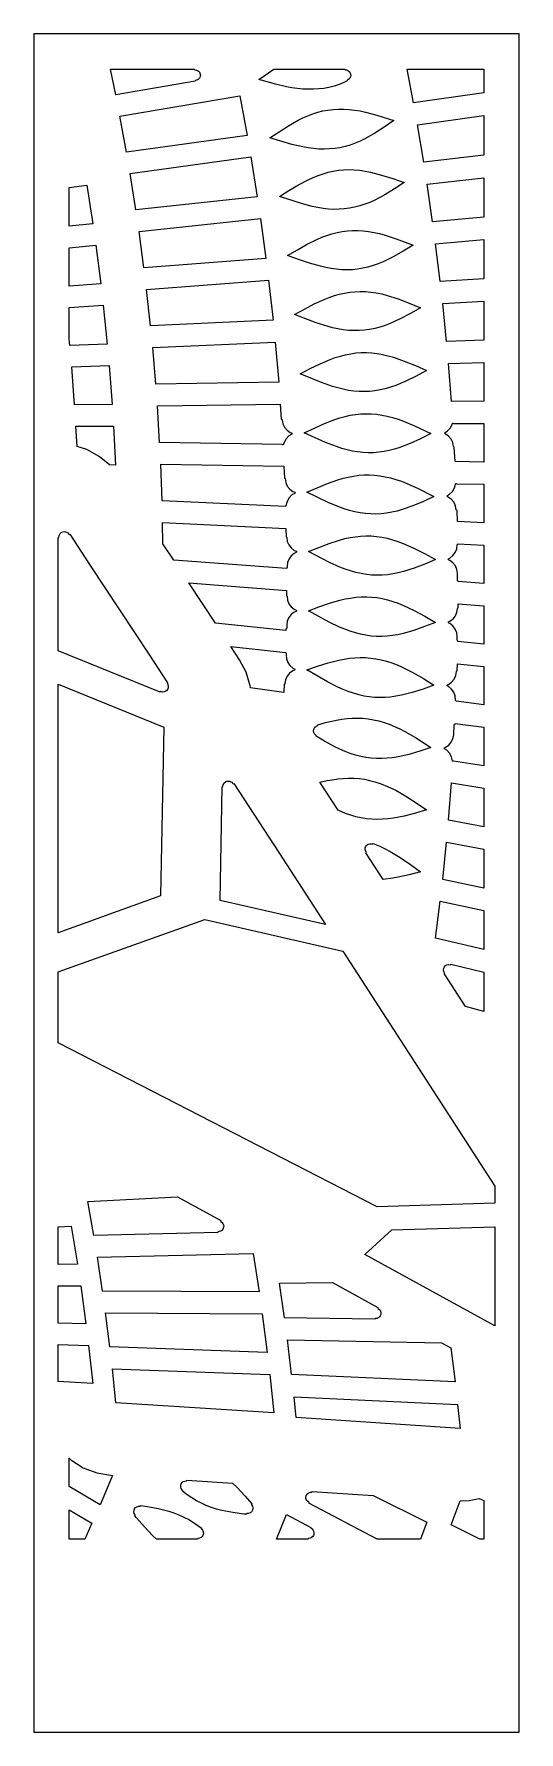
# Model space of a CAD drawing. Extents: x 0 to 400, y 0 to 1400.
import ezdxf

# ---------------------------------------------------------------- set-up
doc = ezdxf.new("R2010")
doc.units = 0
doc.layers.add('CUT', color=1, linetype='CONTINUOUS')
doc.layers.add('OUTLINE', color=7, linetype='CONTINUOUS')

msp = doc.modelspace()

# ---------------------------------------------------------------- linework, layer by layer
at = {"layer": 'CUT'}
for points in [[(134.78, 1362.07), (133.31, 1361.56), (133.07, 1361.18), (133.07, 1360.97), (67.39, 1349.73), (63, 1371), (132.2, 1371), (132.36, 1370.59), (132.55, 1370.45), (134.08, 1370.21), (134.89, 1369.87), (135.62, 1369.39), (136.48, 1368.41), (136.88, 1367.63), (137.13, 1366.8), (137.2, 1365.94), (137.1, 1365.08), (136.83, 1364.24), (136.41, 1363.48), (135.52, 1362.54)], [(261.18, 1366.09), (261.02, 1364.82), (260.5, 1363.65), (259.67, 1362.68), (258.45, 1361.88), (258.33, 1361.68), (258.36, 1361.23), (255.66, 1360), (251.58, 1358.39), (247.45, 1357.05), (243.28, 1355.97), (239.05, 1355.17), (234.78, 1354.64), (230.46, 1354.37), (226.09, 1354.36), (221.68, 1354.59), (212.75, 1355.71), (208.24, 1356.54), (199.14, 1358.62), (185.4, 1362.32), (197.84, 1371), (256.18, 1371), (256.34, 1370.59), (256.53, 1370.45), (257.62, 1370.32), (258.44, 1370.07), (259.2, 1369.68), (259.86, 1369.14), (260.41, 1368.49), (260.82, 1367.74), (261.08, 1366.93)], [(371, 1351.48), (312.97, 1343.12), (307.65, 1371), (371, 1371)], [(175.81, 1316.35), (76.3, 1302.45), (70.82, 1332.25), (169.74, 1348.97)], [(282.73, 1333.16), (296.79, 1328.72), (288.91, 1323.24), (280.99, 1318.12), (272.96, 1313.6), (268.91, 1311.64), (264.82, 1309.91), (260.69, 1308.43), (256.51, 1307.2), (252.3, 1306.25), (248.05, 1305.57), (243.75, 1305.16), (239.41, 1305.01), (235.04, 1305.13), (230.62, 1305.49), (226.17, 1306.07), (221.7, 1306.86), (212.66, 1308.94), (194.43, 1314.26), (202.16, 1319.41), (209.94, 1324.35), (217.82, 1328.81), (221.81, 1330.8), (225.84, 1332.58), (229.91, 1334.13), (234.03, 1335.45), (238.2, 1336.51), (242.43, 1337.3), (246.71, 1337.82), (251.04, 1338.07), (255.43, 1338.06), (259.87, 1337.79), (264.36, 1337.27), (268.89, 1336.53), (273.47, 1335.57)], [(371, 1300.03), (321.4, 1294.28), (316.21, 1325.06), (371, 1332.83)], [(184.17, 1265.77), (84.07, 1254.91), (79.31, 1284.87), (178.89, 1298.56)], [(286.69, 1283.71), (295.96, 1280.76), (305.3, 1277.45), (297.28, 1272.2), (289.22, 1267.31), (281.07, 1263.02), (276.95, 1261.18), (272.81, 1259.57), (268.63, 1258.21), (264.42, 1257.1), (260.18, 1256.27), (255.9, 1255.71), (251.58, 1255.42), (247.23, 1255.41), (242.84, 1255.65), (238.43, 1256.13), (233.98, 1256.84), (229.51, 1257.76), (220.51, 1260.1), (202.35, 1265.95), (210.23, 1270.87), (218.14, 1275.59), (226.14, 1279.82), (230.19, 1281.69), (234.27, 1283.35), (238.39, 1284.79), (242.55, 1285.99), (246.76, 1286.92), (251.01, 1287.6), (255.32, 1288), (259.66, 1288.13), (264.07, 1287.98), (268.51, 1287.58), (273, 1286.94), (277.53, 1286.06)], [(29, 1273.47), (43.54, 1275.42), (48.48, 1243.59), (29, 1241.57)], [(328.76, 1245.21), (324.25, 1276.13), (371, 1281.45), (371, 1248.94)], [(191.3, 1214.95), (90.7, 1207.16), (86.66, 1237.24), (186.82, 1247.89)], [(289.54, 1234.15), (298.72, 1231.2), (312.62, 1225.95), (304.46, 1220.94), (296.26, 1216.28), (287.99, 1212.23), (283.82, 1210.51), (279.64, 1209.02), (275.42, 1207.77), (271.17, 1206.79), (266.9, 1206.08), (262.59, 1205.64), (258.26, 1205.48), (253.89, 1205.59), (249.51, 1205.96), (245.09, 1206.57), (240.65, 1207.41), (236.2, 1208.46), (227.22, 1211.05), (218.2, 1214.13), (209.17, 1217.42), (217.18, 1222.12), (225.22, 1226.6), (233.34, 1230.61), (237.43, 1232.35), (241.56, 1233.9), (245.73, 1235.22), (249.92, 1236.29), (254.17, 1237.11), (258.44, 1237.66), (262.77, 1237.94), (267.13, 1237.94), (271.54, 1237.67), (275.99, 1237.14), (280.47, 1236.37), (284.99, 1235.36)], [(29, 1192.18), (29, 1223.76), (50.98, 1225.99), (55.11, 1194.02)], [(331.21, 1226.99), (371, 1230.42), (371, 1198.15), (335.03, 1195.96)], [(92.87, 1189.42), (193.51, 1197), (197.19, 1163.95), (96.18, 1159.23)], [(60.46, 1144.28), (29.52, 1143.1), (29, 1148.57), (29, 1174.42), (57.16, 1176.35)], [(300.36, 1181.6), (309.52, 1178.11), (318.74, 1174.27), (310.44, 1169.5), (302.11, 1165.08), (293.73, 1161.27), (289.51, 1159.67), (285.28, 1158.3), (281.02, 1157.18), (276.74, 1156.32), (272.45, 1155.73), (268.12, 1155.42), (263.77, 1155.39), (259.41, 1155.62), (255.02, 1156.12), (250.6, 1156.86), (246.18, 1157.82), (241.73, 1158.99), (232.8, 1161.85), (214.86, 1168.73), (223, 1173.2), (231.16, 1177.44), (239.39, 1181.21), (243.54, 1182.84), (247.71, 1184.26), (251.91, 1185.46), (256.15, 1186.41), (260.42, 1187.11), (264.72, 1187.53), (269.06, 1187.69), (273.44, 1187.56), (277.84, 1187.17), (282.29, 1186.51), (286.76, 1185.61), (291.27, 1184.47)], [(337.08, 1177.69), (371, 1179.68), (371, 1147.61), (340.21, 1146.58)], [(201.83, 1112.82), (100.49, 1111.2), (97.91, 1141.45), (198.97, 1145.95)], [(305.39, 1130.31), (314.5, 1126.56), (323.64, 1122.46), (315.21, 1117.93), (306.76, 1113.75), (298.28, 1110.19), (294.01, 1108.72), (289.74, 1107.47), (285.45, 1106.47), (281.14, 1105.74), (276.82, 1105.28), (272.47, 1105.09), (268.12, 1105.18), (263.75, 1105.54), (259.36, 1106.16), (254.96, 1107.03), (250.55, 1108.12), (246.12, 1109.42), (237.24, 1112.53), (219.42, 1119.92), (227.68, 1124.15), (235.96, 1128.15), (244.3, 1131.68), (248.49, 1133.19), (252.71, 1134.49), (256.95, 1135.57), (261.21, 1136.4), (265.5, 1136.97), (269.83, 1137.27), (274.18, 1137.29), (278.56, 1137.04), (282.97, 1136.52), (287.4, 1135.74), (291.87, 1134.7), (296.36, 1133.44)], [(64.55, 1094.43), (33.52, 1094.26), (31.11, 1125.46), (62.07, 1126.57)], [(341.85, 1128.27), (371, 1129.18), (370.91, 1097.27), (344.29, 1097.1)], [(205.22, 1061.31), (204.99, 1061.34), (204.67, 1061.63), (103.64, 1063.09), (101.8, 1093.38), (203.16, 1094.79), (203.93, 1082.33), (204.32, 1082.22), (204.56, 1081.85), (205.17, 1078.66), (206.58, 1075.77), (208.66, 1073.34), (211.32, 1071.53), (212.6, 1071.02), (212.8, 1070.63), (212.78, 1070.4), (212.51, 1070.05), (210.2, 1068.69), (207.87, 1066.24), (206.29, 1063.25), (205.76, 1061.71), (205.64, 1061.51)], [(313.74, 1076.99), (327.33, 1070.56), (318.77, 1066.28), (310.21, 1062.36), (301.62, 1059.05), (297.31, 1057.69), (293, 1056.57), (288.68, 1055.7), (284.34, 1055.09), (280, 1054.76), (275.66, 1054.7), (271.29, 1054.91), (266.92, 1055.4), (262.54, 1056.14), (258.15, 1057.13), (253.75, 1058.35), (249.35, 1059.78), (240.53, 1063.14), (222.85, 1071.04), (231.22, 1075.02), (239.61, 1078.78), (248.05, 1082.06), (252.29, 1083.45), (256.54, 1084.63), (260.81, 1085.58), (265.11, 1086.28), (269.42, 1086.73), (273.76, 1086.91), (278.12, 1086.81), (282.5, 1086.43), (286.91, 1085.78), (291.34, 1084.87), (295.78, 1083.71), (300.25, 1082.32), (304.73, 1080.72)], [(371, 1078.86), (371, 1047.07), (347.27, 1047.57), (346.61, 1059.38), (346.22, 1059.48), (345.99, 1059.86), (345.37, 1063.13), (343.94, 1066.06), (341.82, 1068.52), (338.99, 1070.41), (338.75, 1070.79), (338.75, 1071.02), (338.85, 1071.23), (341.09, 1072.74), (343.24, 1075.11), (344.73, 1077.97), (344.98, 1078.67), (345.1, 1078.87), (345.52, 1079.06), (345.75, 1079.03), (346.06, 1078.76)], [(65.7, 1076.69), (67.35, 1044.53), (62.21, 1044.66), (53.86, 1051.67), (43.5, 1057.35), (35.57, 1059.83), (34.65, 1076.59)], [(207.32, 1010.68), (207.33, 1010.4), (105.63, 1014.97), (104.52, 1045.27), (206.1, 1043.58), (206.46, 1033.87), (206.85, 1033.76), (207.07, 1033.38), (207.61, 1030.17), (208.92, 1027.25), (210.95, 1024.77), (213.53, 1022.89), (215.18, 1022.21), (215.37, 1021.81), (215.24, 1021.39), (215.06, 1021.25), (212.77, 1019.96), (210.37, 1017.56), (208.71, 1014.62), (207.83, 1011), (207.69, 1010.82)], [(316.33, 1025.44), (329.78, 1018.64), (321.11, 1014.61), (312.44, 1010.94), (303.76, 1007.88), (299.42, 1006.65), (295.07, 1005.66), (290.72, 1004.91), (286.37, 1004.43), (282.01, 1004.22), (277.65, 1004.29), (273.29, 1004.63), (268.92, 1005.24), (264.55, 1006.11), (260.17, 1007.22), (255.8, 1008.57), (251.42, 1010.12), (242.66, 1013.73), (225.14, 1022.13), (233.62, 1025.86), (242.11, 1029.37), (250.64, 1032.41), (254.91, 1033.67), (259.2, 1034.72), (263.51, 1035.55), (267.83, 1036.13), (272.16, 1036.45), (276.51, 1036.5), (280.88, 1036.28), (285.26, 1035.77), (289.65, 1035), (294.07, 1033.96), (298.49, 1032.67), (302.94, 1031.16), (307.39, 1029.43)], [(371, 1028.69), (371, 996.98), (349.15, 998.03), (348.85, 1007.07), (348.46, 1007.19), (348.23, 1007.57), (347.7, 1010.81), (346.37, 1013.76), (344.32, 1016.26), (341.69, 1018.14), (340.77, 1018.53), (340.57, 1018.93), (340.6, 1019.15), (340.88, 1019.5), (342.67, 1020.48), (345.1, 1022.87), (346.8, 1025.84), (347.53, 1028.86), (347.64, 1029.08), (348.06, 1029.32), (348.44, 1029.21)], [(208.57, 959.65), (208.19, 959.52), (208.19, 959.21), (115.31, 966.21), (106.33, 979.75), (106.06, 997.15), (207.78, 992.36), (207.87, 985.4), (208.25, 985.27), (208.47, 984.89), (208.92, 981.68), (210.17, 978.74), (212.13, 976.21), (214.65, 974.26), (216.42, 973.48), (216.6, 973.06), (216.44, 972.64), (214.65, 971.78), (212.19, 969.77), (210.31, 967.22), (209.15, 964.26), (208.77, 961.07), (208.78, 960.05)], [(29.09, 987.41), (29.51, 987.5), (45.69, 962.62), (95.28, 887.84), (110.25, 865.07), (110.09, 864.92), (109.99, 864.48), (110.46, 863.5), (110.71, 862.67), (110.79, 861.83), (110.7, 860.97), (110.45, 860.15), (110.05, 859.4), (109.5, 858.73), (108.84, 858.19), (108.09, 857.78), (107.26, 857.53), (105.99, 857.46), (104.48, 857.81), (104.07, 857.62), (103.96, 857.43), (20, 891.52), (20, 984.67), (20.41, 984.83), (20.55, 985.02), (20.69, 986.13), (20.93, 986.96), (21.61, 988.08), (22.57, 988.94), (23.75, 989.48), (25.03, 989.67), (25.9, 989.58), (26.73, 989.32), (27.82, 988.64), (28.71, 987.64)], [(331.02, 966.73), (322.23, 962.96), (313.46, 959.54), (304.7, 956.74), (300.32, 955.64), (295.94, 954.78), (291.56, 954.16), (287.19, 953.8), (282.82, 953.72), (278.45, 953.91), (274.09, 954.38), (269.73, 955.11), (265.38, 956.11), (261.02, 957.35), (256.67, 958.82), (252.32, 960.49), (243.64, 964.34), (226.28, 973.23), (234.86, 976.71), (243.45, 979.97), (252.06, 982.76), (256.38, 983.89), (260.7, 984.82), (265.03, 985.52), (269.37, 985.98), (273.72, 986.17), (278.07, 986.1), (282.44, 985.75), (286.82, 985.12), (291.21, 984.22), (295.6, 983.06), (300.01, 981.64), (304.42, 980), (313.27, 976.1), (322.13, 971.59)], [(348.98, 978.87), (349.19, 979.25), (349.56, 979.38), (349.56, 979.69), (371, 978.61), (371, 946.94), (349.91, 948.53), (349.91, 948.73), (349.52, 948.86), (349.38, 949.03), (349.3, 949.32), (349.23, 955.29), (348.77, 958.54), (347.49, 961.51), (345.49, 964.06), (342.89, 966), (341.8, 966.49), (341.62, 966.91), (341.79, 967.34), (342.95, 967.89), (345.47, 969.89), (347.38, 972.47), (348.57, 975.45)], [(127.76, 947.43), (208.19, 941.19), (208.14, 937.01), (208.52, 936.87), (208.73, 936.48), (209.11, 933.25), (210.28, 930.27), (212.17, 927.7), (214.65, 925.7), (216.34, 924.88), (216.47, 924.69), (216.46, 924.24), (216.14, 923.92), (214.59, 923.26), (212.07, 921.31), (210.13, 918.8), (208.89, 915.87), (208.44, 912.68), (208.41, 910.19), (208.22, 909.77), (207.8, 909.6), (207.78, 908.11), (149.73, 914.25)], [(300.01, 904.72), (295.6, 903.98), (291.21, 903.49), (286.82, 903.26), (282.44, 903.3), (278.07, 903.62), (273.72, 904.21), (269.37, 905.07), (265.03, 906.19), (260.7, 907.55), (256.38, 909.14), (252.06, 910.93), (243.45, 915.03), (226.28, 924.4), (234.95, 927.63), (243.64, 930.64), (252.32, 933.16), (256.67, 934.17), (261.02, 934.97), (265.38, 935.55), (269.73, 935.88), (274.09, 935.95), (278.45, 935.74), (282.82, 935.27), (287.19, 934.52), (291.56, 933.49), (295.94, 932.21), (300.32, 930.67), (304.7, 928.9), (313.46, 924.76), (322.23, 920), (331.02, 914.89), (322.13, 911.38), (313.27, 908.23), (304.42, 905.69)], [(371, 928.57), (371, 896.9), (349.56, 899.1), (349.57, 899.73), (349.15, 899.91), (348.97, 900.34), (349, 903.09), (348.6, 906.33), (347.4, 909.32), (345.48, 911.91), (342.94, 913.9), (341.88, 914.41), (341.71, 914.84), (341.89, 915.26), (343, 915.76), (345.57, 917.7), (347.55, 920.24), (348.81, 923.21), (349.27, 926.45), (349.49, 926.84), (349.87, 926.96), (349.91, 930.21)], [(206.74, 864.03), (206.35, 863.91), (206.1, 857.14), (178.46, 860.91), (178.3, 862.56), (174.97, 873.77), (169.53, 884.12), (162.39, 894.99), (207.33, 890.13), (207.32, 889.91), (207.7, 889.76), (207.9, 889.37), (207.86, 888.11), (208.16, 884.9), (209.26, 881.92), (211.07, 879.31), (213.49, 877.25), (215.12, 876.41), (215.28, 875.99), (215.23, 875.76), (214.9, 875.45), (213.37, 874.85), (210.81, 872.97), (208.81, 870.49), (207.5, 867.59), (206.97, 864.41)], [(312.44, 873.52), (321.11, 868.52), (329.78, 863.17), (320.81, 859.93), (311.85, 857.04), (302.94, 854.76), (298.49, 853.92), (294.07, 853.31), (289.65, 852.94), (285.26, 852.84), (280.88, 853.01), (276.51, 853.45), (272.16, 854.17), (267.83, 855.15), (263.51, 856.39), (259.2, 857.88), (254.91, 859.59), (250.64, 861.5), (242.11, 865.84), (225.14, 875.68), (233.9, 878.65), (242.66, 881.4), (251.42, 883.67), (255.8, 884.55), (260.17, 885.23), (264.55, 885.67), (268.92, 885.88), (273.29, 885.82), (277.65, 885.49), (282.01, 884.89), (286.37, 884.02), (290.72, 882.87), (295.07, 881.45), (299.42, 879.8), (303.76, 877.9)], [(348.95, 874.79), (349.15, 880.82), (371, 878.53), (371, 846.81), (348.1, 849.79), (348.12, 850.31), (347.7, 850.49), (347.58, 850.69), (347.23, 854.21), (346.11, 857.23), (344.25, 859.85), (341.78, 861.91), (340.73, 862.44), (340.57, 862.87), (340.76, 863.29), (341.8, 863.73), (344.43, 865.61), (346.47, 868.11), (347.8, 871.06), (348.33, 874.29), (348.56, 874.67)], [(20, 658.91), (20, 864.05), (107.15, 828.37), (104.47, 689.48)], [(230.66, 826.57), (230.94, 827.38), (231.62, 828.44), (232.59, 829.27), (233.98, 829.9), (234.19, 830.3), (234.16, 830.53), (240.53, 832.32), (249.35, 834.33), (253.75, 835.08), (258.15, 835.63), (262.54, 835.95), (266.92, 836.02), (271.29, 835.84), (275.66, 835.39), (280, 834.66), (284.34, 833.66), (288.68, 832.39), (293, 830.86), (297.31, 829.08), (301.62, 827.07), (305.92, 824.85), (314.49, 819.89), (327.33, 811.62), (318.26, 808.65), (309.23, 806.02), (300.25, 804.01), (295.78, 803.29), (291.34, 802.82), (286.91, 802.58), (282.5, 802.61), (278.12, 802.9), (273.76, 803.47), (269.42, 804.31), (265.11, 805.41), (260.81, 806.77), (256.54, 808.38), (252.29, 810.21), (248.05, 812.24), (239.61, 816.81), (232.76, 821.02), (232.84, 821.46), (232.75, 821.68), (231.66, 822.62), (231.16, 823.3), (230.79, 824.07), (230.55, 825.32)], [(347.24, 831.06), (347.27, 831.56), (371, 828.43), (371, 796.64), (345.94, 800.58), (345.47, 800.45), (345.24, 800.53), (345.06, 800.7), (344.32, 804.05), (342.73, 807.09), (340.35, 809.58), (338.48, 810.73), (338.35, 811.16), (338.56, 811.55), (339.39, 811.89), (342.05, 813.72), (344.14, 816.16), (345.54, 819.07), (346.14, 822.27), (346.61, 830.49), (346.81, 830.91)], [(164.37, 781.82), (164.8, 781.91), (201.93, 725.05), (240.43, 665.79), (153.45, 685.57), (155.27, 779.28), (155.7, 779.44), (155.83, 779.62), (156.09, 781.04), (156.44, 781.82), (156.93, 782.53), (157.9, 783.38), (159.07, 783.91), (160.34, 784.08), (161.61, 783.88), (162.4, 783.53), (163.11, 783.05), (163.98, 782.06)], [(278.56, 752.6), (274.18, 753.02), (269.83, 753.71), (265.5, 754.67), (261.21, 755.9), (256.95, 757.38), (250.77, 760), (235.71, 783.06), (241.69, 784.38), (246.12, 785.18), (250.55, 785.8), (254.96, 786.22), (259.36, 786.41), (263.75, 786.36), (268.12, 786.05), (272.47, 785.48), (276.82, 784.63), (281.14, 783.51), (285.45, 782.11), (289.74, 780.46), (294.01, 778.56), (298.28, 776.43), (306.76, 771.57), (315.21, 766.1), (323.64, 760.29), (314.5, 757.58), (305.39, 755.23), (296.36, 753.48), (291.87, 752.9), (287.4, 752.55), (282.97, 752.44)], [(344.29, 782.49), (371, 778.24), (371, 746.33), (341.85, 751.7)], [(276.84, 732.37), (277.73, 732.41), (279.16, 732.16), (279.56, 732.37), (279.67, 732.56), (281.02, 732.08), (285.28, 730.31), (289.51, 728.29), (293.73, 726.05), (302.11, 720.96), (310.44, 715.27), (318.74, 709.23), (309.52, 706.79), (300.36, 704.71), (295.8, 703.88), (287.88, 702.89), (273.65, 724.8), (273.91, 725.15), (273.92, 725.38), (273.29, 726.81), (273.12, 728.12), (273.23, 728.99), (273.51, 729.82), (274.21, 730.91), (274.86, 731.51), (275.59, 731.98)], [(340.21, 733.63), (371, 727.89), (371, 695.83), (337.08, 703)], [(371, 645.08), (331.21, 654.6), (335.03, 685.04), (371, 677.35)], [(380, 449.94), (380, 436.15), (282.96, 433.03), (20, 568.2), (20, 626.73), (140.87, 670), (254.67, 643.87)], [(338.18, 625.28), (338.44, 625.63), (338.45, 625.86), (337.9, 627.17), (337.73, 628.48), (337.95, 629.76), (338.54, 630.92), (339.44, 631.86), (340.58, 632.5), (341.43, 632.73), (341.87, 632.77), (343.42, 632.65), (343.8, 632.9), (343.89, 633.1), (371, 626.56), (371, 594.05), (355.76, 598.12)], [(152.61, 412.59), (151.93, 412.49), (151.63, 412.15), (151.6, 411.93), (49.39, 409.32), (44.54, 437.29), (118.47, 441.26), (153.97, 421.62), (153.91, 421.17), (154.01, 420.96), (155.21, 420.03), (155.75, 419.37), (156.15, 418.61), (156.45, 417.38), (156.39, 416.12), (156.14, 415.29), (155.76, 414.55), (154.91, 413.59), (153.83, 412.92)], [(20, 385.59), (20, 416.53), (30.81, 416.97), (35.87, 385.75)], [(380, 334.9), (272.81, 393.67), (295, 414.05), (380, 416.58)], [(52.28, 391.47), (180.89, 394.48), (185.72, 362.86), (56.49, 363.44)], [(20, 337.14), (20, 367.77), (38.55, 367.92), (42.85, 336.63)], [(281.42, 340.82), (281.23, 340.69), (281.07, 340.29), (206.64, 341.57), (202.56, 370.19), (246.28, 370.56), (283.63, 349.92), (283.57, 349.49), (283.66, 349.28), (284.84, 348.34), (285.37, 347.68), (285.77, 346.89), (286.01, 346.08), (286.06, 345.64), (285.98, 344.36), (285.53, 343.15), (285.03, 342.44), (284.42, 341.83), (283.68, 341.36), (282.89, 341.05)], [(58.98, 345.56), (188.29, 344.69), (192.39, 313.02), (62.56, 317.48)], [(209.04, 323.36), (336.13, 320.9), (343.85, 316.64), (347.26, 288.66), (212.5, 294.71)], [(20, 289.02), (20, 319.39), (45.08, 318.78), (48.61, 287.47)], [(64.64, 299.58), (194.53, 294.83), (197.89, 263.14), (67.57, 271.5)], [(349.32, 270.14), (351.38, 250.29), (216.23, 259.44), (214.5, 276.48)], [(51.84, 213.6), (64.8, 211.55), (54.49, 187.38), (29, 202.38), (29, 225.76), (30.42, 224.38), (40.59, 217.91)], [(126.13, 207.4), (126.19, 207.61), (163.8, 205.2), (167.48, 201.71), (174.29, 194.51), (179.67, 188.21), (179.52, 188.04), (179.47, 187.59), (180.26, 186.29), (180.59, 185.05), (180.62, 184.2), (180.33, 182.94), (179.7, 181.82), (178.77, 180.93), (177.62, 180.35), (176.78, 180.17), (175.67, 180.1), (175.47, 179.98), (175.28, 179.58), (173.2, 179.73), (163.94, 180.88), (154.96, 182.65), (150.59, 183.83), (146.31, 185.21), (142.13, 186.82), (138.05, 188.65), (134.07, 190.73), (130.19, 193.03), (126.41, 195.57), (122.5, 198.52), (122.65, 198.94), (122.6, 199.16), (121.88, 199.96), (121.41, 200.7), (121.01, 201.95), (120.99, 203.27), (121.37, 204.53), (122.1, 205.62), (123.1, 206.44), (124.32, 206.94), (125.8, 207.09)], [(229.12, 197.88), (229.32, 198), (229.51, 198.4), (279.71, 195.01), (323.9, 172.92), (318.61, 159), (283.11, 159), (226.75, 188.76), (226.82, 188.96), (226.7, 189.4), (225.48, 190.32), (224.94, 190.96), (224.52, 191.72), (224.27, 192.53), (224.17, 193.38), (224.34, 194.65), (224.65, 195.45), (225.11, 196.17), (226.04, 197.05), (227.18, 197.62), (228.02, 197.81)], [(41.82, 159), (29, 159), (29, 183.3), (47.79, 172.2)], [(87.57, 186.21), (87.92, 186.49), (87.99, 186.71), (93.52, 186.03), (102.47, 184.4), (111.17, 182.14), (115.41, 180.74), (119.56, 179.11), (123.63, 177.27), (127.6, 175.19), (131.48, 172.87), (135.26, 170.32), (137.87, 168.35), (137.76, 168.15), (137.81, 167.7), (138.91, 166.56), (139.33, 165.81), (139.61, 164.99), (139.72, 163.68), (139.56, 162.81), (139.25, 162), (138.77, 161.25), (137.81, 160.37), (136.62, 159.79), (135.08, 159.55), (134.89, 159.41), (134.73, 159), (101, 159), (97.7, 162.11), (91.06, 169.08), (84.63, 176.57), (83.3, 178.22), (83.45, 178.39), (83.51, 178.83), (82.75, 180.19), (82.45, 181.45), (82.53, 182.75), (82.98, 183.97), (83.78, 184.99), (84.84, 185.74), (85.64, 186.06), (86.07, 186.15)], [(367.18, 192.63), (371, 190.81), (371, 159), (367.65, 159), (344.15, 170.84), (351.36, 190.54), (358.88, 190.76)], [(226.08, 159.41), (225.92, 159), (200.06, 159), (208.3, 179.33), (228.35, 168.69), (228.3, 168.26), (228.4, 168.05), (229.3, 167.4), (229.92, 166.8), (230.59, 165.69), (230.9, 164.44), (230.9, 163.57), (230.74, 162.73), (230.4, 161.93), (229.92, 161.21), (228.96, 160.34), (227.8, 159.8), (226.27, 159.55)]]:
    msp.add_lwpolyline(points, close=True, dxfattribs=at)
at = {"layer": 'OUTLINE'}
msp.add_lwpolyline([(0, 0), (400, 0), (400, 1400), (0, 1400)], close=True, dxfattribs=at)

doc.saveas('drawing.dxf')
